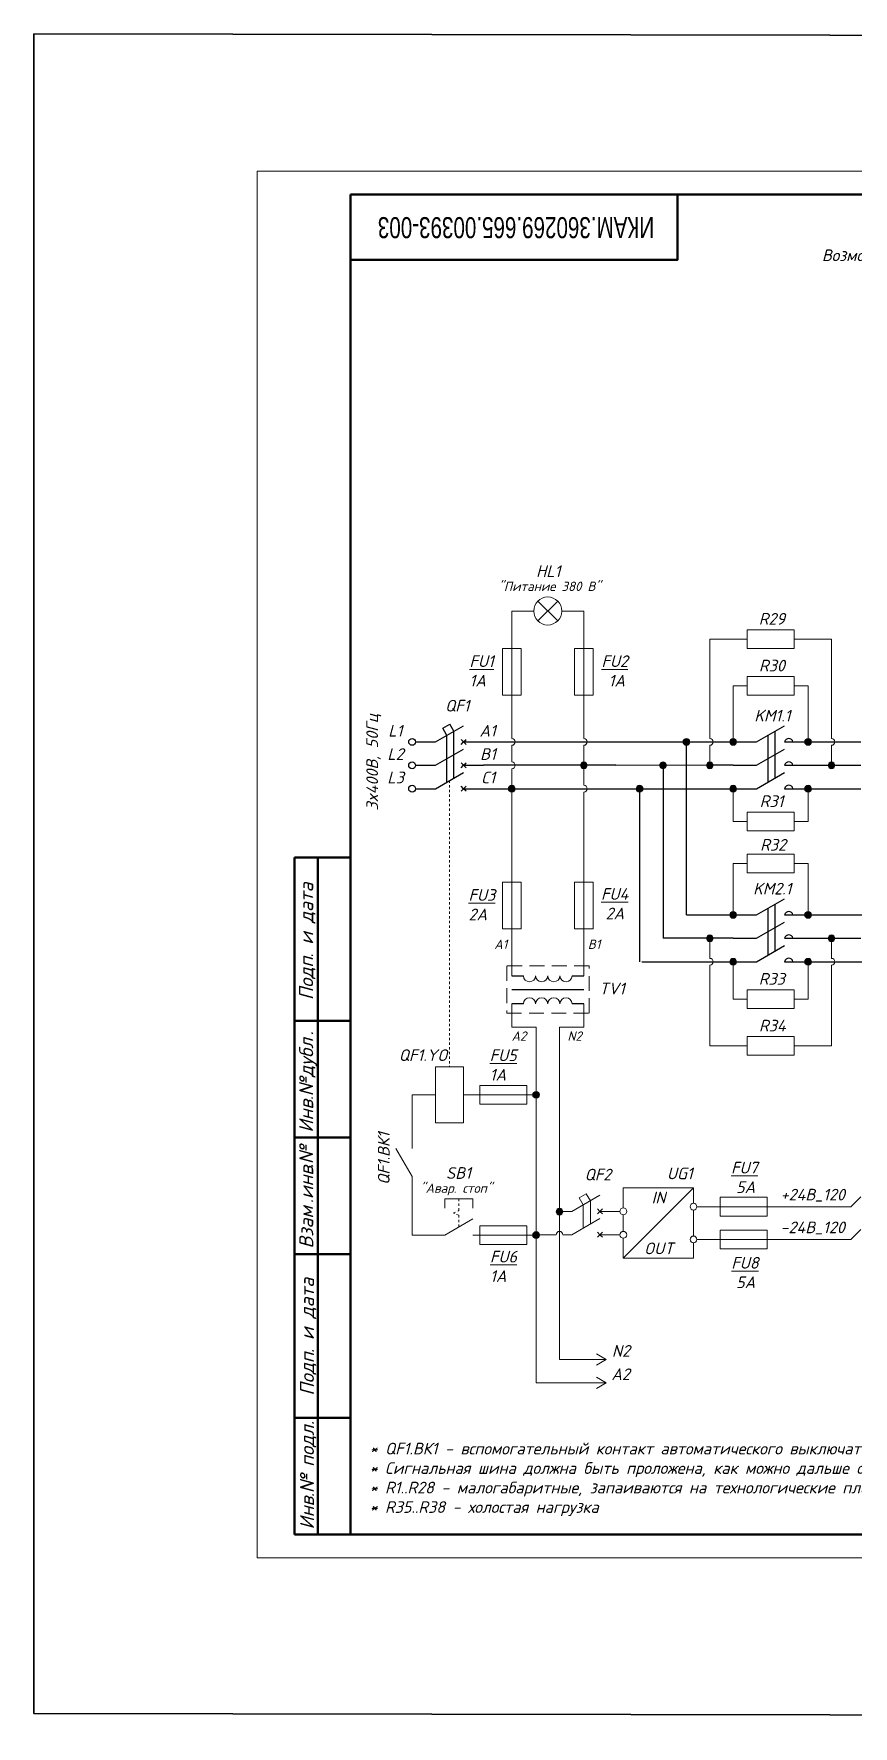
# Model space of a CAD drawing. Header units: millimetres. Extents: x 2217 to 6365, y 510 to 994.
# Drawn here: x 2216.5 to 2391.6, y 605.2 to 967.1 of the extents above; entities that cross this region are included whole.
import ezdxf

# ---------------------------------------------------------------- set-up
doc = ezdxf.new("R2010")
doc.units = ezdxf.units.MM
doc.linetypes.add('EPL_DASH', pattern=[1, 0.5, -0.5])
doc.linetypes.add('HIDDEN2', pattern=[4.7625, 3.175, -1.5875])
doc.layers.get('0').update_dxf_attribs({"lineweight": 0})
doc.layers.add('Силовая', color=7, linetype='Continuous', lineweight=30)
doc.styles.add('isocpeur', font='isocpeui.ttf')
doc.styles.add('K5_TEXTSTYLE', font='arial.ttf', dxfattribs={"width": 0.7, "oblique": 19})

msp = doc.modelspace()

# ---------------------------------------------------------------- hatches: boundary and pattern name
at = {"linetype": 'Continuous', "ltscale": 4}
h = msp.add_hatch(color=256, dxfattribs=at)
edge = h.paths.add_edge_path()
edge.add_arc((2355.99, 815.66), 0.72, 0, 360)
h = msp.add_hatch(color=256, dxfattribs=at)
edge = h.paths.add_edge_path()
edge.add_arc((2365.99, 815.66), 0.72, 0, 360)
h = msp.add_hatch(color=256, dxfattribs=at)
edge = h.paths.add_edge_path()
edge.add_arc((2381.99, 815.66), 0.72, 0, 360)
h = msp.add_hatch(color=256, dxfattribs=at)
edge = h.paths.add_edge_path()
edge.add_arc((2334.06, 810.66), 0.72, 0, 360)
h = msp.add_hatch(color=256, dxfattribs=at)
edge = h.paths.add_edge_path()
edge.add_arc((2350.99, 810.66), 0.72, 0, 360)
h = msp.add_hatch(color=256, dxfattribs=at)
edge = h.paths.add_edge_path()
edge.add_arc((2360.99, 810.66), 0.72, 0, 360)
h = msp.add_hatch(color=256, dxfattribs=at)
edge = h.paths.add_edge_path()
edge.add_arc((2386.99, 810.66), 0.72, 0, 360)
h = msp.add_hatch(color=256, dxfattribs=at)
edge = h.paths.add_edge_path()
edge.add_arc((2318.66, 805.66), 0.72, 0, 360)
h = msp.add_hatch(color=256, dxfattribs=at)
edge = h.paths.add_edge_path()
edge.add_arc((2345.99, 805.66), 0.72, 0, 360)
h = msp.add_hatch(color=256, dxfattribs=at)
edge = h.paths.add_edge_path()
edge.add_arc((2365.99, 805.66), 0.72, 0, 360)
h = msp.add_hatch(color=256, dxfattribs=at)
edge = h.paths.add_edge_path()
edge.add_arc((2381.99, 805.66), 0.72, 0, 360)
h = msp.add_hatch(color=256, dxfattribs=at)
edge = h.paths.add_edge_path()
edge.add_arc((2365.99, 778.66), 0.72, 0, 360)
h = msp.add_hatch(color=256, dxfattribs=at)
edge = h.paths.add_edge_path()
edge.add_arc((2381.99, 778.66), 0.72, 0, 360)
h = msp.add_hatch(color=256, dxfattribs=at)
edge = h.paths.add_edge_path()
edge.add_arc((2360.99, 773.66), 0.72, 0, 360)
h = msp.add_hatch(color=256, dxfattribs=at)
edge = h.paths.add_edge_path()
edge.add_arc((2386.99, 773.66), 0.72, 0, 360)
h = msp.add_hatch(color=256, dxfattribs=at)
edge = h.paths.add_edge_path()
edge.add_arc((2365.99, 768.66), 0.72, 0, 360)
h = msp.add_hatch(color=256, dxfattribs=at)
edge = h.paths.add_edge_path()
edge.add_arc((2381.99, 768.66), 0.72, 0, 360)
h = msp.add_hatch(color=256, dxfattribs=at)
edge = h.paths.add_edge_path()
edge.add_arc((2323.86, 740.2), 0.72, 0, 360)
h = msp.add_hatch(color=256, dxfattribs=at)
edge = h.paths.add_edge_path()
edge.add_arc((2328.86, 715.2), 0.72, 0, 360)
h = msp.add_hatch(color=256, dxfattribs=at)
edge = h.paths.add_edge_path()
edge.add_arc((2323.86, 710.2), 0.72, 0, 360)

# ---------------------------------------------------------------- linework, layer by layer
at = {"color": 0, "linetype": 'Continuous'}
for p, q in [((2264.25, 641.18), (2264.25, 937.75)), ((2264.25, 937.75), (2683.65, 937.75)), ((2264.25, 641.18), (2683.65, 641.18))]:
    msp.add_line(p, q, dxfattribs=at)
at = {"color": 0, "lineweight": 50}
for p, q in [((2678.66, 932.76), (2284.22, 932.76)), ((2284.22, 932.76), (2284.22, 646.17))]:
    msp.add_line(p, q, dxfattribs=at)
for p, q in [((2318.66, 835.66), (2318.66, 843.66)), ((2318.66, 843.66), (2323.36, 843.66)), ((2328.48, 845.78), (2324.24, 841.53)), ((2324.24, 845.78), (2328.48, 841.53)), ((2329.36, 843.66), (2334.06, 843.66)), ((2329.36, 843.66), (2334.06, 843.66)), ((2334.06, 843.66), (2334.06, 821.38)), ((2360.99, 837.66), (2365.99, 837.66)), ((2360.99, 837.66), (2360.99, 833.66)), ((2365.99, 837.66), (2368.99, 837.66)), ((2378.99, 837.66), (2386.99, 837.66)), ((2386.99, 837.66), (2386.99, 816.38)), ((2320.66, 835.66), (2316.66, 835.66)), ((2316.66, 825.66), (2316.66, 835.66)), ((2318.66, 835.66), (2318.66, 825.66)), ((2320.66, 835.66), (2320.66, 825.66)), ((2336.06, 835.66), (2332.06, 835.66)), ((2332.06, 825.66), (2332.06, 835.66)), ((2336.06, 835.66), (2336.06, 825.66)), ((2360.99, 816.38), (2360.99, 833.66)), ((2320.66, 825.66), (2316.66, 825.66)), ((2318.66, 821.38), (2318.66, 825.66)), ((2336.06, 825.66), (2332.06, 825.66)), ((2365.99, 815.66), (2365.99, 827.66)), ((2365.99, 827.66), (2368.99, 827.66)), ((2378.99, 827.66), (2381.99, 827.66)), ((2381.99, 827.66), (2381.99, 815.66)), ((2318.66, 821.38), (2318.66, 816.38)), ((2334.06, 821.38), (2334.06, 816.38)), ((2318.66, 814.94), (2318.66, 811.38)), ((2334.06, 814.94), (2334.06, 810.66)), ((2360.99, 814.94), (2360.99, 810.66)), ((2381.27, 815.66), (2393.28, 815.66)), ((2386.99, 814.94), (2386.99, 810.66)), ((2318.66, 809.94), (2318.66, 805.66)), ((2334.06, 806.38), (2334.06, 810.66)), ((2318.66, 775.66), (2318.66, 805.66)), ((2318.66, 805.66), (2318.66, 785.66)), ((2318.66, 805.66), (2334.06, 805.66)), ((2334.06, 780.65), (2334.06, 804.94)), ((2365.99, 805.66), (2365.99, 798.66)), ((2381.99, 805.66), (2381.99, 798.66)), ((2368.99, 798.66), (2365.99, 798.66)), ((2378.99, 798.66), (2381.99, 798.66)), ((2334.06, 795.66), (2334.06, 775.66)), ((2334.06, 790.66), (2334.06, 785.66)), ((2365.99, 778.66), (2365.99, 789.66)), ((2365.99, 789.66), (2368.99, 789.66)), ((2378.99, 789.66), (2381.99, 789.66)), ((2381.99, 789.66), (2381.99, 778.66)), ((2316.66, 775.66), (2316.66, 785.66)), ((2320.66, 785.66), (2316.66, 785.66)), ((2320.66, 785.66), (2320.66, 775.66)), ((2336.06, 785.66), (2332.06, 785.66)), ((2332.06, 775.66), (2332.06, 785.66)), ((2336.06, 785.66), (2336.06, 775.66)), ((2381.27, 778.66), (2394.14, 778.66)), ((2320.66, 775.66), (2316.66, 775.66)), ((2318.66, 775.66), (2318.66, 770.66)), ((2336.06, 775.66), (2332.06, 775.66)), ((2334.06, 775.66), (2334.06, 770.66)), ((2360.99, 773.66), (2355.99, 773.66)), ((2360.99, 773.66), (2360.99, 769.38)), ((2386.99, 773.66), (2386.99, 769.38)), ((2318.66, 765.66), (2318.66, 770.66)), ((2334.06, 765.66), (2334.06, 770.66)), ((2360.99, 767.94), (2360.99, 750.66)), ((2365.99, 768.66), (2365.99, 760.66)), ((2381.99, 768.66), (2381.99, 760.66)), ((2386.99, 767.94), (2386.99, 750.66)), ((2368.99, 760.66), (2365.99, 760.66)), ((2378.99, 760.66), (2381.99, 760.66)), ((2318.66, 754.66), (2318.66, 759.66)), ((2334.06, 754.66), (2334.06, 759.66)), ((2323.86, 754.66), (2318.66, 754.66)), ((2323.86, 754.66), (2323.86, 747.87)), ((2323.86, 754.66), (2323.86, 749.66)), ((2334.06, 754.66), (2328.86, 754.66)), ((2328.86, 754.66), (2328.86, 747.87)), ((2360.99, 750.66), (2365.99, 750.66)), ((2368.99, 750.66), (2365.99, 750.66)), ((2378.99, 750.66), (2381.99, 750.66)), ((2386.99, 750.66), (2381.99, 750.66)), ((2308.36, 746.2), (2302.36, 746.2)), ((2302.36, 746.2), (2302.36, 734.2)), ((2308.36, 740.2), (2308.36, 746.2)), ((2323.86, 747.87), (2323.86, 726.19)), ((2328.86, 747.87), (2328.86, 700.2)), ((2302.36, 740.2), (2297.36, 740.2)), ((2297.36, 740.2), (2297.36, 728.7)), ((2308.36, 740.2), (2308.36, 740.2)), ((2308.36, 734.2), (2308.36, 740.2)), ((2308.36, 740.2), (2314.34, 740.2)), ((2310.34, 740.2), (2316.86, 740.2)), ((2318.86, 740.2), (2311.86, 740.2)), ((2323.86, 740.2), (2318.51, 740.2)), ((2302.36, 734.2), (2308.36, 734.2)), ((2297.36, 722.7), (2293.9, 728.7)), ((2323.86, 726.19), (2323.86, 705.2)), ((2297.36, 722.7), (2297.36, 710.2)), ((2297.36, 710.2), (2297.36, 722.7)), ((2342.51, 715.99), (2342.51, 720.27)), ((2342.51, 720.27), (2357.51, 720.27)), ((2342.51, 705.27), (2357.51, 720.27)), ((2357.51, 720.27), (2357.51, 716.99)), ((2357.51, 720.27), (2357.51, 716.99)), ((2304.34, 717.93), (2307.34, 717.93)), ((2304.34, 717.93), (2304.34, 715.93)), ((2307.34, 717.93), (2310.34, 717.93)), ((2310.34, 717.93), (2310.34, 715.93)), ((2331.51, 715.27), (2337.51, 718.73)), ((2333.1, 718.19), (2334.6, 719.05)), ((2333.96, 716.69), (2333.1, 718.19)), ((2333.96, 711.69), (2333.96, 716.69)), ((2335.46, 717.55), (2334.6, 719.05)), ((2335.46, 712.55), (2335.46, 717.55)), ((2363.23, 718.27), (2373.23, 718.27)), ((2363.23, 714.27), (2363.23, 718.27)), ((2373.23, 718.27), (2373.23, 714.27)), ((2391.12, 716.27), (2393.24, 718.39)), ((2304.34, 710.2), (2310.34, 713.66)), ((2323.86, 715.2), (2323.86, 705.2)), ((2331.51, 715.27), (2328.86, 715.27)), ((2331.51, 710.27), (2337.51, 713.73)), ((2337.51, 715.27), (2336.98, 715.8)), ((2336.98, 714.74), (2337.51, 715.27)), ((2337.51, 715.27), (2338.05, 715.8)), ((2341.79, 715.27), (2337.51, 715.27)), ((2338.04, 714.74), (2337.51, 715.27)), ((2342.51, 714.55), (2342.51, 710.99)), ((2357.51, 715.55), (2357.51, 709.99)), ((2358.23, 716.27), (2363.23, 716.27)), ((2358.23, 716.27), (2363.23, 716.27)), ((2363.23, 716.27), (2373.23, 716.27)), ((2373.23, 714.27), (2363.23, 714.27)), ((2391.12, 716.27), (2373.23, 716.27)), ((2297.36, 710.2), (2304.34, 710.2)), ((2316.86, 710.2), (2310.34, 710.2)), ((2323.86, 710.2), (2311.86, 710.2)), ((2328.14, 710.27), (2323.86, 710.27)), ((2331.51, 710.27), (2329.58, 710.27)), ((2337.51, 710.27), (2336.98, 710.8)), ((2336.98, 709.74), (2337.51, 710.27)), ((2337.51, 710.27), (2338.05, 710.8)), ((2341.79, 710.27), (2337.51, 710.27)), ((2338.04, 709.74), (2337.51, 710.27)), ((2342.51, 705.27), (2342.51, 709.55)), ((2363.23, 711.27), (2373.23, 711.27)), ((2363.23, 707.27), (2363.23, 711.27)), ((2373.23, 711.27), (2373.23, 707.27)), ((2391.12, 709.27), (2393.24, 711.39)), ((2357.51, 708.55), (2357.51, 705.33)), ((2357.51, 708.55), (2357.51, 705.27)), ((2358.23, 709.27), (2363.23, 709.27)), ((2363.23, 709.27), (2373.23, 709.27)), ((2373.23, 707.27), (2363.23, 707.27)), ((2391.12, 709.27), (2373.23, 709.27)), ((2323.86, 705.2), (2323.86, 705.2)), ((2323.86, 705.2), (2323.86, 678.57)), ((2342.51, 705.27), (2357.51, 705.27)), ((2328.86, 700.2), (2328.86, 683.57)), ((2338.86, 683.57), (2336.79, 684.78)), ((2328.86, 683.57), (2328.86, 683.57)), ((2328.86, 683.57), (2338.86, 683.57)), ((2338.86, 683.57), (2336.79, 682.36)), ((2338.86, 678.57), (2323.86, 678.57)), ((2338.86, 678.57), (2336.79, 679.78)), ((2338.86, 678.57), (2336.79, 677.36))]:
    msp.add_line(p, q)
at = {"linetype": 'EPL_DASH'}
for p, q in [((2305.36, 807.39), (2305.36, 746.2)), ((2307.34, 715.43), (2307.34, 717.93)), ((2306.19, 714.93), (2307.34, 715.43)), ((2307.34, 714.43), (2306.19, 714.93)), ((2307.34, 711.93), (2307.34, 714.43))]:
    msp.add_line(p, q, dxfattribs=at)
at = {"color": 0, "linetype": 'Continuous', "lineweight": 50}
for p, q in [((2272.24, 790.96), (2272.24, 646.17)), ((2272.24, 790.96), (2284.22, 790.96)), ((2277.23, 790.96), (2277.23, 646.17)), ((2272.24, 756.01), (2284.22, 756.01)), ((2272.24, 731.05), (2284.22, 731.05)), ((2272.24, 706.08), (2284.22, 706.08)), ((2272.24, 671.13), (2284.22, 671.13)), ((2272.24, 646.17), (2678.66, 646.17))]:
    msp.add_line(p, q, dxfattribs=at)
at = {"lineweight": 25}
for p, q in [((2318.66, 765.66), (2321.16, 765.66)), ((2318.66, 765.66), (2321.16, 765.66)), ((2331.56, 765.66), (2334.06, 765.66)), ((2331.56, 765.66), (2334.06, 765.66)), ((2334.06, 762.66), (2318.66, 762.66)), ((2321.16, 759.66), (2318.66, 759.66)), ((2321.16, 759.66), (2318.66, 759.66)), ((2334.06, 759.66), (2331.56, 759.66)), ((2334.06, 759.66), (2331.56, 759.66))]:
    msp.add_line(p, q, dxfattribs=at)
at = {"color": 3, "lineweight": 35}
msp.add_lwpolyline([(2216.53, 967.1), (3832.73, 964.42), (3832.73, 605.17), (2216.53, 607.85)], close=True, dxfattribs=at)
at = {"color": 0, "lineweight": 50}
msp.add_lwpolyline([(2284.22, 918.78), (2354.12, 918.78), (2354.12, 932.76)], dxfattribs=at)
msp.add_lwpolyline([(2284.22, 918.78), (2354.12, 918.78), (2354.12, 932.76)], dxfattribs=at)
for points in [[(2378.99, 835.66), (2368.99, 835.66), (2368.99, 839.66), (2378.99, 839.66)], [(2378.99, 825.66), (2368.99, 825.66), (2368.99, 829.66), (2378.99, 829.66)], [(2378.99, 796.66), (2368.99, 796.66), (2368.99, 800.66), (2378.99, 800.66)], [(2378.99, 787.66), (2368.99, 787.66), (2368.99, 791.66), (2378.99, 791.66)], [(2378.99, 758.66), (2368.99, 758.66), (2368.99, 762.66), (2378.99, 762.66)], [(2378.99, 748.66), (2368.99, 748.66), (2368.99, 752.66), (2378.99, 752.66)], [(2321.86, 738.2), (2311.86, 738.2), (2311.86, 742.2), (2321.86, 742.2)], [(2321.86, 708.2), (2311.86, 708.2), (2311.86, 712.2), (2321.86, 712.2)]]:
    msp.add_lwpolyline(points, close=True)
at = {"linetype": 'HIDDEN2'}
msp.add_lwpolyline([(2317.6, 757.66), (2335.18, 757.66), (2335.18, 767.75), (2317.6, 767.75)], close=True, dxfattribs=at)
for centre, radius in [((2326.36, 843.66), 3), ((2357.51, 716.27), 0.72), ((2342.51, 715.27), 0.72), ((2342.51, 710.27), 0.72), ((2357.51, 709.27), 0.72)]:
    msp.add_circle(centre, radius)
at = {"linetype": 'Continuous', "ltscale": 4}
for centre in [(2355.99, 815.66), (2365.99, 815.66), (2381.99, 815.66), (2334.06, 810.66), (2350.99, 810.66), (2360.99, 810.66), (2386.99, 810.66), (2318.66, 805.66), (2345.99, 805.66), (2365.99, 805.66), (2381.99, 805.66), (2365.99, 778.66), (2381.99, 778.66), (2360.99, 773.66), (2386.99, 773.66), (2365.99, 768.66), (2381.99, 768.66), (2323.86, 740.2), (2328.86, 715.2), (2323.86, 710.2)]:
    msp.add_circle(centre, 0.72, dxfattribs=at)
for centre, start, end in [((2318.66, 815.66), 270, 90), ((2334.06, 815.66), 270, 90), ((2360.99, 815.66), 270, 90), ((2386.99, 815.66), 270, 90), ((2318.66, 810.66), 270, 90), ((2334.06, 805.66), 270, 90), ((2360.99, 768.66), 270, 90), ((2386.99, 768.66), 270, 90), ((2328.86, 710.27), 0, 180)]:
    msp.add_arc(centre, 0.72, start, end, dxfattribs=at)
for centre, start, end in [((2322.46, 765.66), 180, 0), ((2325.06, 765.66), 180, 0), ((2327.66, 765.66), 180, 0), ((2330.26, 765.66), 180, 0), ((2322.46, 759.66), 0, 180), ((2325.06, 759.66), 0, 180), ((2327.66, 759.66), 0, 180), ((2330.26, 759.66), 0, 180)]:
    msp.add_arc(centre, 1.3, start, end)
at = {"layer": 'Силовая'}
for p, q in [((2302.36, 815.66), (2308.36, 819.12)), ((2303.95, 818.57), (2305.45, 819.44)), ((2304.81, 817.07), (2303.95, 818.57)), ((2306.31, 817.94), (2305.45, 819.44)), ((2370.99, 815.66), (2376.99, 819.12)), ((2298.08, 815.66), (2302.36, 815.66)), ((2304.81, 807.07), (2304.81, 817.07)), ((2306.31, 807.94), (2306.31, 817.94)), ((2308.36, 815.66), (2307.83, 816.19)), ((2307.83, 815.13), (2308.36, 815.66)), ((2308.36, 815.66), (2308.89, 816.18)), ((2308.36, 815.66), (2312.64, 815.66)), ((2308.89, 815.12), (2308.36, 815.66)), ((2312.64, 815.66), (2338.24, 815.66)), ((2338.24, 815.66), (2340.94, 815.66)), ((2340.94, 815.66), (2365.99, 815.66)), ((2355.99, 778.66), (2355.99, 815.66)), ((2365.99, 815.66), (2370.99, 815.66)), ((2373.44, 807.07), (2373.44, 817.07)), ((2374.94, 807.94), (2374.94, 817.94)), ((2376.99, 815.66), (2381.99, 815.66)), ((2376.99, 815.66), (2393.28, 815.66)), ((2302.36, 810.66), (2308.36, 814.12)), ((2308.36, 810.66), (2307.83, 811.19)), ((2308.36, 810.66), (2308.89, 811.18)), ((2370.99, 810.66), (2376.99, 814.12)), ((2298.08, 810.66), (2302.36, 810.66)), ((2302.36, 805.66), (2308.36, 809.12)), ((2307.83, 810.13), (2308.36, 810.66)), ((2308.36, 810.66), (2312.64, 810.66)), ((2308.89, 810.12), (2308.36, 810.66)), ((2338.24, 810.66), (2312.64, 810.66)), ((2340.94, 810.66), (2338.24, 810.66)), ((2360.99, 810.66), (2340.94, 810.65)), ((2350.99, 810.66), (2350.99, 773.66)), ((2365.99, 810.66), (2360.99, 810.66)), ((2365.99, 810.66), (2370.99, 810.66)), ((2370.99, 805.66), (2376.99, 809.12)), ((2376.99, 810.66), (2381.99, 810.66)), ((2376.99, 810.66), (2393.28, 810.66)), ((2298.08, 805.66), (2302.36, 805.66)), ((2308.36, 805.66), (2307.83, 806.19)), ((2307.83, 805.13), (2308.36, 805.66)), ((2308.36, 805.66), (2308.89, 806.18)), ((2308.36, 805.66), (2312.64, 805.66)), ((2308.89, 805.12), (2308.36, 805.66)), ((2312.64, 805.66), (2338.24, 805.66)), ((2338.24, 805.66), (2340.94, 805.66)), ((2340.94, 805.66), (2365.99, 805.66)), ((2345.99, 805.66), (2345.99, 768.66)), ((2365.99, 805.66), (2370.99, 805.66)), ((2376.99, 805.66), (2381.99, 805.66)), ((2376.99, 805.66), (2393.28, 805.66)), ((2370.99, 778.66), (2376.99, 782.12)), ((2355.99, 778.66), (2365.99, 778.66)), ((2365.99, 778.66), (2370.99, 778.66)), ((2373.44, 770.07), (2373.44, 780.07)), ((2374.94, 770.94), (2374.94, 780.94)), ((2376.99, 778.66), (2381.99, 778.66)), ((2376.99, 778.66), (2394.14, 778.66)), ((2370.99, 773.66), (2376.99, 777.12)), ((2365.99, 773.66), (2350.99, 773.66)), ((2365.99, 773.66), (2370.99, 773.66)), ((2370.99, 768.66), (2376.99, 772.12)), ((2376.99, 773.66), (2381.99, 773.66)), ((2376.99, 773.66), (2393.28, 773.66)), ((2346.44, 768.66), (2365.99, 768.66)), ((2365.99, 768.66), (2370.99, 768.66)), ((2376.99, 768.66), (2381.99, 768.66)), ((2376.99, 768.66), (2394.14, 768.66))]:
    msp.add_line(p, q, dxfattribs=at)
for centre in [(2377.88, 815.49), (2377.88, 810.49), (2377.88, 805.49), (2377.88, 778.49), (2377.88, 773.49), (2377.88, 768.49)]:
    msp.add_arc(centre, 0.907, 10.651, 169.349, dxfattribs=at)
for centre in [(2297.36, 815.66), (2297.36, 810.66), (2297.36, 805.66)]:
    msp.add_ellipse(centre, major_axis=(0.72, 0), ratio=1, dxfattribs=at)

# ---------------------------------------------------------------- texts
at = {"color": 0, "linetype": 'Continuous', "style": 'isocpeur'}
for s, height, p in [('и дата', 2.996, (2276.23, 772.3)), (' Подп', 2.996, (2276.23, 758.54)), ('. ', 2.996, (2276.23, 769.51)), ('.', 3, (2276.23, 752.87)), ('дубл', 2.996, (2276.23, 743.97)), ('.№', 2.996, (2276.23, 739)), ('Инв', 2.996, (2276.23, 732.1)), ('.№', 2.996, (2276.23, 724.49)), ('инв', 2.996, (2276.23, 717.91)), ('Взам', 2.996, (2276.23, 707.32)), ('.', 3, (2276.23, 716.98)), ('и дата', 2.996, (2276.4, 687.75)), ('Подп', 2.996, (2276.4, 675.85)), ('. ', 2.996, (2276.4, 684.95)), ('подл', 2.996, (2276.4, 660.63)), ('.', 3, (2276.4, 669.53)), ('.№ ', 2.996, (2276.4, 654.12)), ('Инв', 2.996, (2276.4, 647.23))]:
    msp.add_text(s, height=height, rotation=90, dxfattribs=at).set_placement(p)
at = {"color": 0, "insert": (2319.58, 923.4), "char_height": 4.5, "width": 105.2136, "attachment_point": 2, "rotation": 180, "line_spacing_factor": 0.8, "style": 'K5_TEXTSTYLE'}
msp.add_mtext('{\\Q0;\\C7;ИКАМ.360269.665.00393-003}', dxfattribs=at)
at = {"attachment_point": 1, "style": 'isocpeur'}
for s, width, insert, char_height in [('HL1', 6.0383, (2323.87, 853.43), 2.5), ('"Питание 380 В"', 23.144, (2315.83, 849.94), 2), ('\\pi3.7746;R29', 13.2045, (2367.68, 843.24), 2.5), ('\\pi3.5457;{\\LFU1\\P\\pi4.8554;}1A', 12.3453, (2306.08, 834.18), 2.5), ('\\pi3.3431;{\\LFU2}\\P\\pi4.8554;1A', 12.3453, (2334.5, 834.18), 2.5), ('\\pi3.8172;R30', 13.2045, (2367.68, 833.24), 2.5), ('\\pi5.675;QF1', 16.4541, (2298.73, 824.66), 2.5), ('\\pi2.6818;KM1.1', 13.2045, (2367.82, 822.53), 2.5), ('\\pi1.3547;L1', 5.912, (2290.91, 819.31), 2.5), ('\\pi1.1066;A1', 5.912, (2310.66, 819.31), 2.5), ('\\pi1.152;L2', 5.912, (2290.91, 814.31), 2.5), ('\\pi1.2316;B1', 5.912, (2310.66, 814.31), 2.5), ('\\pi1.153;L3', 5.912, (2290.91, 809.31), 2.5), ('\\pi1.4238;C1', 5.912, (2310.66, 809.31), 2.5), ('\\pi3.9753;R31', 13.2045, (2367.68, 804.24), 2.5), ('\\pi3.7727;R32', 13.2045, (2367.98, 794.91), 2.5), ('\\pi2.4223;KM2.1', 13.2045, (2367.82, 785.53), 2.5), ('\\pi3.344;{\\LFU3\\P\\pi4.3649;}2A', 12.3453, (2306.08, 784.18), 2.5), ('\\pi3.3914;{\\LFU4}\\P\\pi4.3649;2A', 12.3453, (2334.35, 784.39), 2.5), ('\\pi1.3135;A1', 5.586, (2313.61, 773.39), 2), ('\\pi1.4135;B1', 5.586, (2333.51, 773.39), 2), ('\\pi3.7736;R33', 13.2045, (2367.68, 766.24), 2.5), ('\\pi1.1513;A2', 5.586, (2317.47, 753.75), 2), ('\\pi1.2544;N2', 5.586, (2329.3, 753.75), 2), ('\\pi3.821;R34', 13.2045, (2367.68, 756.24), 2.5), ('QF1.YO', 6.0383, (2294.51, 749.92), 2.5), ('\\pi3.3516;{\\LFU5\\P\\pi4.8554;}1A', 12.3453, (2310.6, 749.9), 2.5), ('SB1', 6.0383, (2304.59, 724.72), 2.5), ('\\pi3.8475;QF2', 13.2045, (2330.38, 724.38), 2.5), ('UG1', 6.0383, (2351.82, 724.63), 2.5), ('\\pi3.2872;{\\LFU7}\\P\\pi4.3649;5A', 12.3453, (2362.25, 725.86), 2.5), ('"Авар. стоп"', 19.0504, (2299.11, 721.23), 2), ('\\pi6.0379;IN', 15, (2342.51, 719.47), 2.5), ('\\pi0.6691;+24В_120', 16.1545, (2375.44, 720.09), 2.5), ('\\pi0.653;-24В_120', 16.1545, (2375.44, 713.09), 2.5), ('\\pi3.417;{\\LFU6\\P\\pi4.8554;}1A', 12.3453, (2310.6, 706.83), 2.5), ('\\pi4.4309;OUT', 15, (2342.51, 708.6), 2.5), ('\\pi3.3431;{\\LFU8}\\P\\pi4.3649;5A', 12.3453, (2362.25, 705.51), 2.5), ('\\pi4.6789;N2', 13.2045, (2335.4, 686.68), 2.5), ('\\pi4.5502;A2', 13.2045, (2335.4, 681.68), 2.5)]:
    msp.add_mtext_dynamic_manual_height_columns(s, width=width, gutter_width=12.5, heights=[0], dxfattribs=dict(at, insert=insert, char_height=char_height))
at = {"char_height": 2.5, "attachment_point": 1, "rotation": 90, "style": 'isocpeur'}
for s, width, insert in [('3x400В, 50Гц', 23.764, (2287.58, 800.98)), ('QF1.ВК1', 6.0383, (2290.06, 720.93))]:
    msp.add_mtext_dynamic_manual_height_columns(s, width=width, gutter_width=12.5, heights=[0], dxfattribs=dict(at, insert=insert))
note = msp.add_mtext_dynamic_manual_height_columns('* QF1.ВК1 - вспомогательный контакт автоматического выключателя, замкнут при включенном состоянии QF1\\P* Сигнальная шина должна быть проложена, как можно дальше от силовых кабелей\\P* R1..R28 - малогабаритные, запаиваются на технологические платы и монтируются на соответствующие конденсаторы\\P* R35..R38 - холостая нагрузка\\P', width=203.4268, gutter_width=12.5, heights=[17.38, 0], dxfattribs=dict(insert=(2288.28, 665.78), char_height=2.5, attachment_point=1, style='isocpeur'))
for column, words in zip(note.columns.linked_columns, [' ']):
    column.text = words
at = {"layer": 'Силовая', "char_height": 2.5, "attachment_point": 1, "style": 'isocpeur'}
for s, width, insert in [('\\pi86.006;{\\C2;Будут ли вентиляторы для дросселей?\\P\\pi80.186;Нужен ли выходной предохранитель на 250А?\\P\\pi7.692;Возможна замена трехфазных контакторов переменного тока KM1..KM2 на однополюсные контакторы постоянного тока в цепи ЗПТ }', 236.1492, (2377.26, 929.33)), ('\\pi1.3031;TV1', 7.7748, (2336.05, 764.17))]:
    msp.add_mtext_dynamic_manual_height_columns(s, width=width, gutter_width=12.5, heights=[0], dxfattribs=dict(at, insert=insert))

doc.saveas('drawing.dxf')
